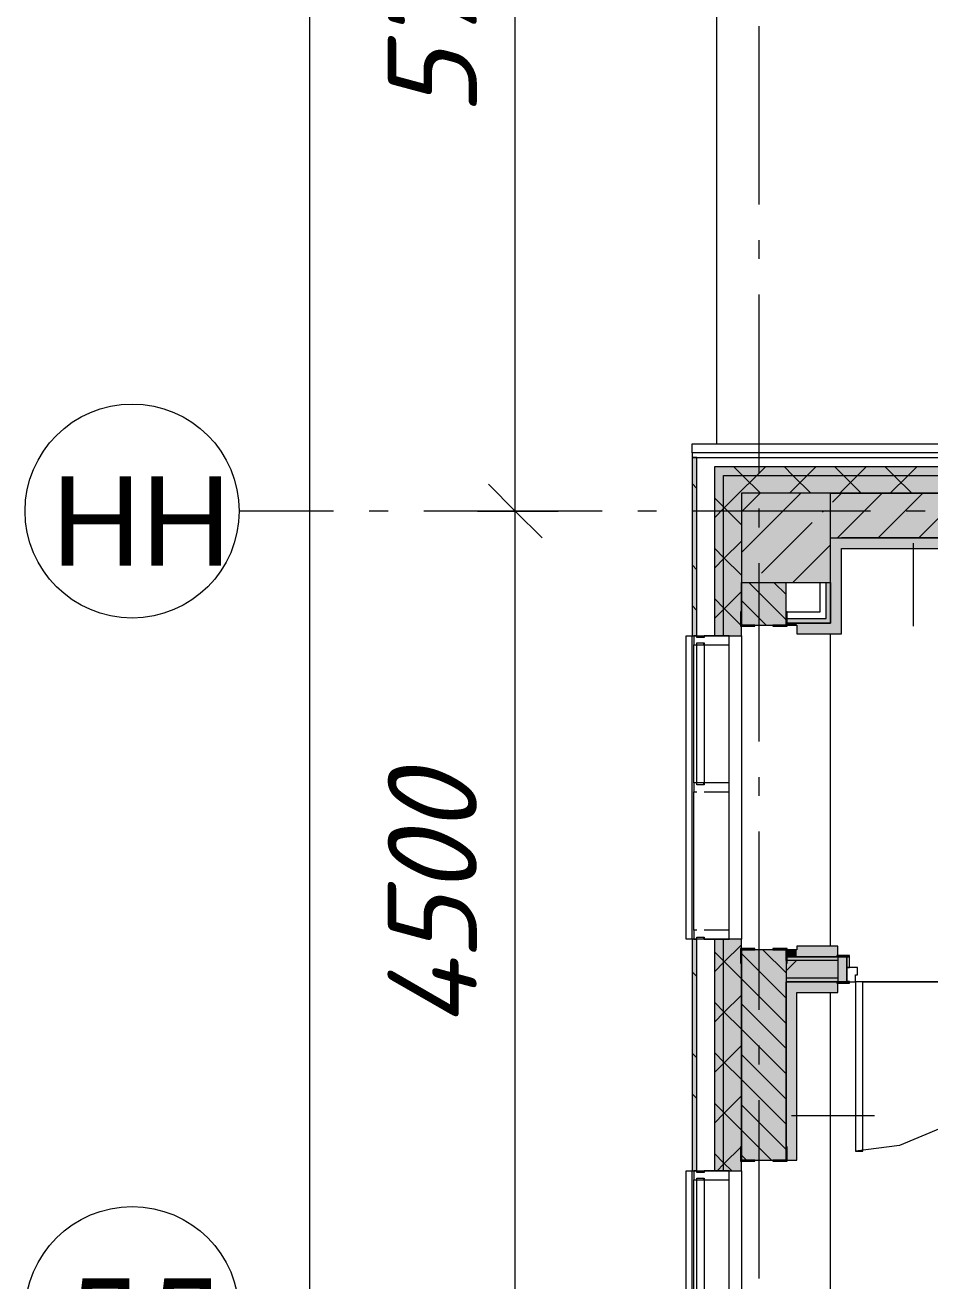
# Model space of a CAD drawing. Header units: millimetres. Extents: x -537608 to 253996, y -217170 to 186033.
# Drawn here: x -372244 to -367170, y -146817 to -139775 of the extents above; entities that cross this region are included whole.
import ezdxf

# ---------------------------------------------------------------- set-up
doc = ezdxf.new("R2010")
doc.units = ezdxf.units.MM
doc.layers.add('PDF _Геометрия', color=7, linetype='Continuous')
doc.layers.add('PDF _Текст', color=7, linetype='Continuous')
doc.layers.add('PDF _Сплошная заливка', color=7, linetype='Continuous', true_color=0xffffff)
doc.styles.add('PDF ArialMT', font='arial.ttf')
doc.styles.add('PDF ISOCPEUR Italic', font='isocpeui.ttf')

msp = doc.modelspace()

# ---------------------------------------------------------------- hatches: boundary and pattern name
at = {"layer": 'PDF _Сплошная заливка', "transparency": 33554559}
h = msp.add_hatch(color=256, dxfattribs=at)
h.paths.add_polyline_path([(-368476.2036, -155176.6348), (-368476.2036, -153899.6334), (-368503.2016, -153899.6334), (-368503.2016, -155176.6348), (-368496.3552, -155176.6348)], flags=0)
h.paths.add_polyline_path([(-368476.2036, -152199.6345), (-368476.2036, -150899.633), (-368503.2016, -150899.633), (-368503.2016, -152199.6345), (-368496.3552, -152199.6345)], flags=0)
h.paths.add_polyline_path([(-368503.2016, -149199.632), (-368476.2036, -149199.632), (-368476.2036, -147899.6328), (-368503.2016, -147899.6328), (-368503.2016, -148275.1597)], flags=0)
h.paths.add_polyline_path([(-368476.2036, -146199.6316), (-368476.2036, -144899.6302), (-368503.2016, -144899.6302), (-368503.2016, -146199.6316), (-368496.3552, -146199.6316)], flags=0)
h.paths.add_polyline_path([(-368503.2016, -143199.6313), (-368476.2036, -143199.6313), (-368476.2036, -142199.9778), (-368503.2016, -142199.9778), (-368503.2016, -142569.2354)], flags=0)
for points in [[(-366136.2, -142299.9782), (-366136.2, -142249.978), (-368376.2031, -142249.978), (-368376.2031, -142299.9782), (-366263.2072, -142299.9782)], [(-366136.2, -142399.9787), (-366086.1998, -142399.9787), (-366086.1998, -142299.9782), (-368326.2029, -142299.9782), (-368326.2029, -142399.9787), (-366236.2005, -142399.9787)], [(-368226.2024, -142899.9788), (-367726.2002, -142899.9788), (-367726.2002, -142399.9787), (-368226.2024, -142399.9787), (-368226.2024, -142569.2354)]]:
    msp.add_hatch(color=256, dxfattribs=at).paths.add_polyline_path(points)
h = msp.add_hatch(color=256, dxfattribs=at)
h.paths.add_polyline_path([(-368376.2031, -155049.6342), (-368326.2029, -155049.6342), (-368326.2029, -153899.6334), (-368376.2031, -153899.6334), (-368376.2031, -154694.3235)], flags=0)
h.paths.add_polyline_path([(-368376.2031, -152199.6345), (-368326.2029, -152199.6345), (-368326.2029, -150899.633), (-368376.2031, -150899.633), (-368376.2031, -151841.3613)], flags=0)
h.paths.add_polyline_path([(-368326.2029, -149199.632), (-368326.2029, -147899.6328), (-368376.2031, -147899.6328), (-368376.2031, -149199.632)], flags=0)
h.paths.add_polyline_path([(-368376.2031, -146199.6316), (-368326.2029, -146199.6316), (-368326.2029, -144899.6302), (-368376.2031, -144899.6302), (-368376.2031, -146135.4392)], flags=0)
h.paths.add_polyline_path([(-368376.2031, -143199.6313), (-368326.2029, -143199.6313), (-368326.2029, -142299.9782), (-368376.2031, -142299.9782), (-368376.2031, -142569.2354)], flags=0)
h = msp.add_hatch(color=256, dxfattribs=at)
h.paths.add_polyline_path([(-368226.2024, -154999.634), (-368226.2024, -153899.6334), (-368326.2029, -153899.6334), (-368326.2029, -154999.634)], flags=0)
h.paths.add_polyline_path([(-368326.2029, -152199.6345), (-368226.2024, -152199.6345), (-368226.2024, -150899.633), (-368326.2029, -150899.633), (-368326.2029, -151841.3613)], flags=0)
h.paths.add_polyline_path([(-368326.2029, -149199.632), (-368226.2024, -149199.632), (-368226.2024, -147899.6328), (-368326.2029, -147899.6328), (-368326.2029, -148988.4013)], flags=0)
h.paths.add_polyline_path([(-368326.2029, -146199.6316), (-368226.2024, -146199.6316), (-368226.2024, -144899.6302), (-368326.2029, -144899.6302), (-368326.2029, -146135.4392)], flags=0)
h.paths.add_polyline_path([(-368226.2024, -143199.6313), (-368226.2024, -142399.9787), (-368326.2029, -142399.9787), (-368326.2029, -143199.6313)], flags=0)
h = msp.add_hatch(color=256, dxfattribs=at)
h.paths.add_polyline_path([(-360906.9313, -142649.9776), (-360726.2037, -142649.9776), (-360726.2037, -142399.9787), (-361436.2051, -142399.9787), (-361436.2051, -142649.9776), (-361431.2017, -142649.9776)], flags=0)
h.paths.add_polyline_path([(-363436.7393, -142649.9776), (-362686.202, -142649.9776), (-362686.202, -142399.9787), (-367726.2002, -142399.9787), (-367726.2002, -142649.9776), (-364280.0086, -142649.9776)], flags=0)
at = {"layer": 'PDF _Сплошная заливка', "true_color": 0xff7d7d, "transparency": 33554559}
for points in [[(-367726.2002, -143127.63), (-367666.2017, -143127.63), (-367666.2017, -142649.9776), (-367726.2002, -142649.9776), (-367726.2002, -142925.8551)], [(-365335.6368, -142709.9784), (-365275.6382, -142709.9784), (-365275.6382, -142649.9776), (-367666.2017, -142649.9776), (-367666.2017, -142709.9784), (-366809.8165, -142709.9784)], [(-367916.2027, -143187.6307), (-367666.2017, -143187.6307), (-367666.2017, -143127.63), (-367916.2027, -143127.63), (-367916.2027, -143139.6306)]]:
    msp.add_hatch(color=11, dxfattribs=at).paths.add_polyline_path(points)
at = {"layer": 'PDF _Сплошная заливка', "transparency": 33554559}
h = msp.add_hatch(color=256, dxfattribs=at)
h.paths.add_polyline_path([(-368226.2024, -154399.6335), (-367976.2013, -154399.6335), (-367976.2013, -154239.6345), (-368226.2024, -154239.6345)], flags=0)
h.paths.add_polyline_path([(-367976.2013, -154204.6339), (-367976.2013, -153959.6341), (-368226.2024, -153959.6341), (-368226.2024, -154204.6339), (-368074.7206, -154204.6339)], flags=0)
h.paths.add_polyline_path([(-368226.2024, -152139.6338), (-367976.2013, -152139.6338), (-367976.2013, -151399.9798), (-368226.2024, -151399.9798), (-368226.2024, -151841.3613)], flags=0)
h.paths.add_polyline_path([(-367976.2013, -149139.6335), (-367976.2013, -148549.98), (-368226.2024, -148549.98), (-368226.2024, -149139.6335), (-368074.7206, -149139.6335)], flags=0)
h.paths.add_polyline_path([(-367976.2013, -148049.98), (-367976.2013, -147959.6334), (-368226.2024, -147959.6334), (-368226.2024, -148049.98), (-368074.7206, -148049.98)], flags=0)
h.paths.add_polyline_path([(-368226.2024, -146139.631), (-367976.2013, -146135.4392), (-367976.2013, -144959.6309), (-368226.2024, -144959.6309), (-368226.2024, -146135.4392)], flags=0)
h.paths.add_polyline_path([(-367976.2013, -143139.6306), (-367976.2013, -142899.9788), (-368226.2024, -142899.9788), (-368226.2024, -143139.6306), (-368074.7206, -143139.6306)], flags=0)
at = {"layer": 'PDF _Сплошная заливка', "true_color": 0x77b143, "transparency": 33554559}
for points in [[(-367751.2003, -143127.63), (-367726.2002, -143127.63), (-367726.2002, -142899.9788), (-367751.2003, -142899.9788), (-367751.2003, -143102.6299)], [(-367786.2074, -143127.63), (-367751.2003, -143127.63), (-367751.2003, -143102.6299), (-367976.2013, -143102.6299), (-367976.2013, -143127.63), (-367916.2027, -143127.63)]]:
    msp.add_hatch(color=75, dxfattribs=at).paths.add_polyline_path(points)
at = {"layer": 'PDF _Сплошная заливка', "true_color": 0xff7d7d, "transparency": 33554559}
h = msp.add_hatch(color=11, dxfattribs=at)
h.paths.add_polyline_path([(-365966.5472, -144999.6307), (-365335.6368, -144999.6307), (-365335.6368, -144939.6321), (-366536.2018, -144939.6321), (-366536.2018, -144991.6303), (-366531.207, -144991.6303), (-366531.207, -144999.6307)], flags=0)
h.paths.add_polyline_path([(-367691.2018, -144999.6307), (-367691.2018, -144991.6303), (-367686.2069, -144991.6303), (-367686.2069, -144939.6321), (-367916.2027, -144939.6321), (-367916.2027, -144999.6307)], flags=0)
at = {"layer": 'PDF _Сплошная заливка', "transparency": 33554559}
h = msp.add_hatch(color=256, dxfattribs=at)
h.paths.add_polyline_path([(-366536.2018, -145019.6316), (-365275.6382, -145019.6316), (-365275.6382, -144999.6307), (-366536.2018, -144999.6307)], flags=0)
h.paths.add_polyline_path([(-367691.2018, -145019.6316), (-367686.2069, -145019.6316), (-367686.2069, -144999.6307), (-367976.2013, -144999.6307), (-367976.2013, -145019.6316)], flags=0)
h = msp.add_hatch(color=256, dxfattribs=at)
h.paths.add_polyline_path([(-365275.6382, -145119.632), (-365255.6416, -145119.632), (-365255.6416, -145019.6316), (-366536.2018, -145019.6316), (-366536.2018, -145119.632), (-365966.5472, -145119.632)], flags=0)
h.paths.add_polyline_path([(-367686.2069, -145119.632), (-367686.2069, -145019.6316), (-367976.2013, -145019.6316), (-367976.2013, -145119.632)], flags=0)
at = {"layer": 'PDF _Сплошная заливка', "true_color": 0xf4f4f4, "transparency": 33554559}
msp.add_hatch(color=7, dxfattribs=at).paths.add_polyline_path([(-367686.2069, -145139.6308), (-367636.2067, -145139.6308), (-367636.2067, -144999.6307), (-367686.2069, -144999.6307), (-367686.2069, -145065.5778)])
at = {"layer": 'PDF _Сплошная заливка', "transparency": 33554559}
h = msp.add_hatch(color=256, dxfattribs=at)
h.paths.add_polyline_path([(-365255.6416, -145139.6308), (-365155.6411, -145139.6308), (-365155.6411, -145119.632), (-366536.2018, -145119.632), (-366536.2018, -145139.6308), (-365275.6382, -145139.6308)], flags=0)
h.paths.add_polyline_path([(-367686.2069, -145139.6308), (-367686.2069, -145119.632), (-367976.2013, -145119.632), (-367976.2013, -145139.6308), (-367691.2018, -145139.6308)], flags=0)
at = {"layer": 'PDF _Сплошная заливка', "true_color": 0xff7d7d, "transparency": 33554559}
h = msp.add_hatch(color=11, dxfattribs=at)
h.paths.add_polyline_path([(-360476.2026, -145199.6315), (-360476.2026, -145139.6308), (-366531.207, -145139.6308), (-366531.207, -145147.6312), (-366536.2018, -145147.6312), (-366536.2018, -145199.6315), (-360485.2967, -145199.6315)], flags=0)
h.paths.add_polyline_path([(-367691.2018, -145199.6315), (-367686.2069, -145199.6315), (-367686.2069, -145147.6312), (-367691.2018, -145147.6312), (-367691.2018, -145139.6308), (-367976.2013, -145139.6308), (-367976.2013, -145199.6315), (-367916.2027, -145199.6315)], flags=0)
h = msp.add_hatch(color=11, dxfattribs=at)
h.paths.add_polyline_path([(-367916.2027, -147989.9793), (-367916.2027, -147959.6334), (-367976.2013, -147959.6334), (-367976.2013, -147989.9793)], flags=0)
h.paths.add_polyline_path([(-367976.2013, -146139.631), (-367916.2027, -146135.4392), (-367916.2027, -145199.6315), (-367976.2013, -145199.6315), (-367976.2013, -146135.4392)], flags=0)

# ---------------------------------------------------------------- linework, layer by layer
at = {"layer": 'PDF _Геометрия', "lineweight": 9}
for p, q in [((-370647.0623, -212139.656), (-370647.0623, -124259.6211)), ((-369494.8612, -142499.6303), (-369494.8612, -136799.6288)), ((-368503.2016, -142172.9776), (-368503.2016, -142122.9774)), ((-368503.2016, -142122.9774), (-366011.1995, -142122.9774)), ((-366263.2072, -142172.9776), (-368503.2016, -142172.9776)), ((-368503.2016, -142172.9776), (-368503.2016, -142199.9778)), ((-368476.2036, -142199.9778), (-368503.2016, -142199.9778)), ((-368503.2016, -142199.9778), (-368476.2036, -142199.9778)), ((-368503.2016, -142199.9778), (-368503.2016, -142249.978)), ((-368476.2036, -142249.978), (-368476.2036, -142199.9778)), ((-368476.2036, -142199.9778), (-366263.2072, -142199.9778)), ((-368503.2016, -142249.978), (-368503.2016, -142299.9782)), ((-368503.2016, -142299.9782), (-368503.2016, -142399.9787)), ((-368476.2036, -142399.9787), (-368476.2036, -142249.978)), ((-368376.2031, -142252.8371), (-368373.344, -142249.978)), ((-368376.2031, -142299.9782), (-368376.2031, -142249.978)), ((-368376.2031, -142249.978), (-366263.2072, -142249.978)), ((-368376.2031, -142399.9787), (-368376.2031, -142299.9782)), ((-368326.2029, -142399.9787), (-368326.2029, -142299.9782)), ((-368326.2029, -142299.9782), (-366263.2072, -142299.9782)), ((-368220.2345, -142299.9782), (-368270.2347, -142249.978)), ((-368240.5066, -142399.9787), (-368140.5062, -142299.9782)), ((-368120.234, -142399.9787), (-368220.2345, -142299.9782)), ((-368140.5062, -142299.9782), (-368090.506, -142249.978)), ((-367937.3878, -142299.9782), (-367987.3881, -142249.978)), ((-367957.6601, -142399.9787), (-367857.6596, -142299.9782)), ((-367837.3874, -142399.9787), (-367937.3878, -142299.9782)), ((-367857.6596, -142299.9782), (-367807.6594, -142249.978)), ((-367654.5499, -142299.9782), (-367704.5501, -142249.978)), ((-367674.8135, -142399.9787), (-367574.813, -142299.9782)), ((-367554.5495, -142399.9787), (-367654.5499, -142299.9782)), ((-367574.813, -142299.9782), (-367524.8128, -142249.978)), ((-367371.7033, -142299.9782), (-367421.7035, -142249.978)), ((-367391.9755, -142399.9787), (-367291.9751, -142299.9782)), ((-367271.7028, -142399.9787), (-367371.7033, -142299.9782)), ((-367291.9751, -142299.9782), (-367241.9748, -142249.978)), ((-368503.2016, -142399.9787), (-368503.2016, -143199.6313)), ((-368476.2036, -143199.6313), (-368476.2036, -142399.9787)), ((-368376.2031, -143199.6313), (-368376.2031, -142399.9787)), ((-368326.2029, -142476.8478), (-368376.2031, -142426.8476)), ((-368326.2029, -142485.6792), (-368240.5066, -142399.9787)), ((-368326.2029, -143199.6313), (-368326.2029, -142399.9787)), ((-368226.2024, -142732.5305), (-367893.6484, -142399.9787)), ((-368226.2024, -142504.4315), (-368121.7497, -142399.9787)), ((-367726.2002, -142399.9787), (-368226.2024, -142399.9787)), ((-368226.2024, -142399.9787), (-368226.2024, -142899.9788)), ((-365986.1994, -142399.9787), (-367726.2002, -142399.9787)), ((-367726.2002, -142399.9787), (-366263.2072, -142399.9787)), ((-367726.2002, -142899.9788), (-367726.2002, -142399.9787)), ((-367715.0393, -142449.4643), (-367665.5558, -142399.9787)), ((-367687.4557, -142649.9776), (-367437.4546, -142399.9787)), ((-367459.3544, -142649.9776), (-367209.3533, -142399.9787)), ((-367231.2617, -142649.9776), (-366981.2606, -142399.9787)), ((-369706.9874, -142499.6303), (-369494.8612, -142499.6303)), ((-369494.8612, -146999.633), (-369494.8612, -142499.6303)), ((-369494.8612, -142499.6303), (-369254.8584, -142499.6303)), ((-368376.2031, -142535.6795), (-368326.2029, -142485.6792)), ((-368226.2024, -142576.8482), (-368326.2029, -142476.8478)), ((-367772.0668, -142506.4896), (-367767.3217, -142501.7489)), ((-368114.2143, -142848.6372), (-367829.0942, -142563.5149)), ((-367726.2002, -142649.9776), (-367666.2017, -142649.9776)), ((-367666.2017, -142649.9776), (-365275.6382, -142649.9776)), ((-365275.6382, -142649.9776), (-367666.2017, -142649.9776)), ((-368326.2029, -142759.6922), (-368376.2031, -142709.692)), ((-368326.2029, -142768.5215), (-368226.2024, -142668.5232)), ((-367937.4567, -142899.9788), (-367726.2002, -142688.7265)), ((-367666.2017, -143127.63), (-367666.2017, -142709.9784)), ((-367666.2017, -142709.9784), (-365335.6368, -142709.9784)), ((-367263.5819, -142679.9769), (-367263.5819, -143146.1282)), ((-368376.2031, -142818.5217), (-368326.2029, -142768.5215)), ((-368226.2024, -142859.6905), (-368326.2029, -142759.6922)), ((-368226.2024, -142899.9788), (-367726.2002, -142899.9788)), ((-368226.2024, -143199.6313), (-368226.2024, -142899.9788)), ((-368226.2024, -142899.9788), (-368226.2024, -143139.6306)), ((-367976.2013, -143109.6916), (-368185.9163, -142899.9788)), ((-367976.2013, -142968.2705), (-368044.4931, -142899.9788)), ((-367976.2013, -143127.63), (-367976.2013, -142899.9788)), ((-367786.2074, -142899.9788), (-367786.2074, -143067.6315)), ((-367751.2003, -143102.6299), (-367751.2003, -142899.9788)), ((-367726.2002, -143127.63), (-367726.2002, -142899.9788)), ((-367726.2002, -142899.9788), (-367726.2002, -143127.63)), ((-368326.2029, -143042.5345), (-368376.2031, -142992.5343)), ((-368326.2029, -143051.3659), (-368226.2024, -142951.3655)), ((-368087.6899, -143139.6306), (-368226.2024, -143001.1116)), ((-368376.2031, -143101.3661), (-368326.2029, -143051.3659)), ((-368226.2024, -143142.5349), (-368326.2029, -143042.5345)), ((-367786.2074, -143067.6315), (-367976.2013, -143067.6315)), ((-367976.2013, -143067.6315), (-367976.2013, -143102.6299)), ((-368226.2024, -143139.6306), (-367976.2013, -143139.6306)), ((-367976.2013, -143102.6299), (-367976.2013, -143127.63)), ((-367976.2013, -143102.6299), (-367786.2074, -143102.6299)), ((-367976.2013, -143139.6306), (-367976.2013, -143127.63)), ((-367976.2013, -143127.63), (-367916.2027, -143127.63)), ((-367916.2027, -143127.63), (-367976.2013, -143127.63)), ((-367976.2013, -143127.63), (-367976.2013, -143139.6306)), ((-367976.2013, -143139.6306), (-367916.2027, -143139.6306)), ((-367726.2002, -143127.63), (-367916.2027, -143127.63)), ((-367916.2027, -143127.63), (-367786.2074, -143127.63)), ((-367916.2027, -143139.6306), (-367916.2027, -143187.6307)), ((-367786.2074, -143102.6299), (-367751.2003, -143102.6299)), ((-367786.2074, -143127.63), (-367751.2003, -143127.63)), ((-367751.2003, -143127.63), (-367726.2002, -143127.63)), ((-367666.2017, -143187.6307), (-367666.2017, -143127.63)), ((-368503.2016, -143199.6313), (-368476.2036, -143199.6313)), ((-368503.2016, -144899.6302), (-368503.2016, -143199.6313)), ((-368476.2036, -143199.6313), (-368493.2032, -143199.6313)), ((-368493.2032, -143199.6313), (-368493.2032, -143249.6315)), ((-368476.2036, -143199.6313), (-368376.2031, -143199.6313)), ((-368476.2036, -143209.6296), (-368476.2036, -143199.6313)), ((-368436.2016, -143209.6296), (-368476.2036, -143209.6296)), ((-368296.2079, -143199.6313), (-368436.2016, -143199.6313)), ((-368436.2016, -143199.6313), (-368436.2016, -143209.6296)), ((-368376.2031, -143199.6313), (-368326.2029, -143199.6313)), ((-368326.2029, -143199.6313), (-368226.2024, -143199.6313)), ((-368296.2079, -143249.6315), (-368296.2079, -143199.6313)), ((-367916.2027, -143187.6307), (-367666.2017, -143187.6307)), ((-368493.2032, -144024.6306), (-368493.2032, -143249.6315)), ((-368493.2032, -143249.6315), (-368476.2036, -143249.6315)), ((-368476.2036, -143239.631), (-368436.2016, -143239.631)), ((-368476.2036, -143249.6315), (-368476.2036, -143239.631)), ((-368476.2036, -143249.6315), (-368436.2016, -143249.6315)), ((-368476.2036, -144024.6306), (-368476.2036, -143249.6315)), ((-368436.2016, -143239.631), (-368436.2016, -143249.6315)), ((-368436.2016, -143249.6315), (-368436.2016, -144024.6306)), ((-368436.2016, -143249.6315), (-368296.2079, -143249.6315)), ((-368296.2079, -144024.6306), (-368296.2079, -143249.6315)), ((-368476.2036, -144024.6306), (-368493.2032, -144024.6306)), ((-368493.2032, -144024.6306), (-368493.2032, -144074.6309)), ((-368436.2016, -144024.6306), (-368476.2036, -144024.6306)), ((-368476.2036, -144034.6311), (-368476.2036, -144024.6306)), ((-368436.2016, -144034.6311), (-368476.2036, -144034.6311)), ((-368296.2079, -144024.6306), (-368436.2016, -144024.6306)), ((-368436.2016, -144024.6306), (-368436.2016, -144034.6311)), ((-368296.2079, -144074.6309), (-368296.2079, -144024.6306)), ((-368493.2032, -144849.6321), (-368493.2032, -144074.6309)), ((-368493.2032, -144074.6309), (-368476.2036, -144074.6309)), ((-368436.2016, -144074.6309), (-368296.2079, -144074.6309)), ((-368296.2079, -144849.6321), (-368296.2079, -144074.6309)), ((-368503.2016, -144899.6302), (-368503.2016, -146199.6316)), ((-368476.2036, -144899.6302), (-368503.2016, -144899.6302)), ((-368476.2036, -144849.6321), (-368493.2032, -144849.6321)), ((-368493.2032, -144849.6321), (-368493.2032, -144899.6302)), ((-368493.2032, -144899.6302), (-368476.2036, -144899.6302)), ((-368476.2036, -144899.6302), (-368476.2036, -144889.6319)), ((-368476.2036, -144889.6319), (-368436.2016, -144889.6319)), ((-368376.2031, -144899.6302), (-368476.2036, -144899.6302)), ((-368476.2036, -146199.6316), (-368476.2036, -144899.6302)), ((-368296.2079, -144849.6321), (-368436.2016, -144849.6321)), ((-368436.2016, -144889.6319), (-368436.2016, -144899.6302)), ((-368436.2016, -144899.6302), (-368296.2079, -144899.6302)), ((-368326.2029, -144899.6302), (-368376.2031, -144899.6302)), ((-368376.2031, -146199.6316), (-368376.2031, -144899.6302)), ((-368226.2024, -144899.6302), (-368326.2029, -144899.6302)), ((-368326.2029, -146199.6316), (-368326.2029, -144899.6302)), ((-368296.2079, -144899.6302), (-368296.2079, -144849.6321)), ((-368226.2024, -146199.6316), (-368226.2024, -144899.6302)), ((-368326.2029, -145022.4348), (-368376.2031, -144972.4345)), ((-368326.2029, -145031.264), (-368226.2024, -144931.2657)), ((-367976.2013, -144959.6309), (-368226.2024, -144959.6309)), ((-368226.2024, -144959.6309), (-368226.2024, -146139.631)), ((-367976.2013, -145231.013), (-368226.2024, -144981.0119)), ((-367976.2013, -145089.5919), (-368106.1623, -144959.6309)), ((-367976.2013, -144999.6307), (-367976.2013, -144959.6309)), ((-367916.2027, -144959.6309), (-367976.2013, -144959.6309)), ((-367976.2013, -144959.6309), (-367976.2013, -144999.6307)), ((-367686.2069, -144939.6321), (-367916.2027, -144939.6321)), ((-367916.2027, -144939.6321), (-367916.2027, -144959.6309)), ((-367686.2069, -144991.6303), (-367686.2069, -144939.6321)), ((-368376.2031, -145081.2643), (-368326.2029, -145031.264)), ((-368226.2024, -145122.4331), (-368326.2029, -145022.4348)), ((-367976.2013, -145019.6316), (-367976.2013, -144999.6307)), ((-367976.2013, -144999.6307), (-367916.2027, -144999.6307)), ((-367916.2027, -144999.6307), (-367976.2013, -144999.6307)), ((-367976.2013, -145077.2447), (-367918.5883, -145019.6316)), ((-367686.2069, -145019.6316), (-367976.2013, -145019.6316)), ((-367976.2013, -145019.6316), (-367976.2013, -145119.632)), ((-367916.2027, -144999.6307), (-367691.2018, -144999.6307)), ((-367691.2018, -144999.6307), (-367916.2027, -144999.6307)), ((-367621.2049, -144991.6303), (-367691.2018, -144991.6303)), ((-367691.2018, -144991.6303), (-367691.2018, -144999.6307)), ((-367691.2018, -144999.6307), (-367621.2049, -144999.6307)), ((-367636.2067, -144999.6307), (-367686.2069, -144999.6307)), ((-367686.2069, -144999.6307), (-367686.2069, -145139.6308)), ((-367636.2067, -145139.6308), (-367636.2067, -144999.6307)), ((-367621.2049, -144999.6307), (-367636.2067, -144999.6307)), ((-367636.2067, -144999.6307), (-367636.2067, -145059.6314)), ((-367621.2049, -144999.6307), (-367621.2049, -144991.6303)), ((-367621.2049, -145059.6314), (-367621.2049, -144999.6307)), ((-367976.2013, -145372.4342), (-368226.2024, -145122.4331)), ((-367686.2069, -145119.632), (-367976.2013, -145119.632)), ((-367976.2013, -145119.632), (-367976.2013, -145139.6308)), ((-367576.2081, -145059.6314), (-367636.2067, -145059.6314)), ((-367636.2067, -145059.6314), (-367636.2067, -145139.6308)), ((-367636.2067, -145059.6314), (-367621.2049, -145059.6314)), ((-367586.2065, -145139.6308), (-367586.2065, -145099.6311)), ((-367586.2065, -145099.6311), (-367576.2081, -145099.6311)), ((-367576.2081, -145099.6311), (-367576.2081, -145059.6314)), ((-367976.2013, -145199.6315), (-367976.2013, -145139.6308)), ((-367976.2013, -145139.6308), (-367691.2018, -145139.6308)), ((-367691.2018, -145139.6308), (-367976.2013, -145139.6308)), ((-367976.2013, -145139.6308), (-367976.2013, -145199.6315)), ((-367621.2049, -145139.6308), (-367691.2018, -145139.6308)), ((-367691.2018, -145139.6308), (-367691.2018, -145147.6312)), ((-367691.2018, -145147.6312), (-367621.2049, -145147.6312)), ((-367686.2069, -145139.6308), (-367636.2067, -145139.6308)), ((-367686.2069, -145199.6315), (-367686.2069, -145147.6312)), ((-367621.2049, -145138.6319), (-367636.2067, -145138.6319)), ((-367636.2067, -145138.6319), (-367636.2067, -145139.6308)), ((-367636.2067, -145139.6308), (-367586.2065, -145139.6308)), ((-367636.2067, -145139.6308), (-367621.2049, -145139.6308)), ((-367621.2049, -145139.6308), (-367621.2049, -145138.6319)), ((-367621.2049, -145147.6312), (-367621.2049, -145139.6308)), ((-367546.2045, -145139.6308), (-367586.2065, -145139.6308)), ((-367586.2065, -145139.6308), (-367586.2065, -146089.6307)), ((-367546.2045, -146089.6307), (-367546.2045, -145139.6308)), ((-368326.2029, -145305.277), (-368376.2031, -145255.2768)), ((-368326.2029, -145314.1084), (-368226.2024, -145214.108)), ((-367976.2013, -145513.8553), (-368226.2024, -145263.8542)), ((-367976.2013, -146139.631), (-367976.2013, -145199.6315)), ((-367976.2013, -145199.6315), (-367976.2013, -146139.631)), ((-367916.2027, -146139.631), (-367916.2027, -145199.6315)), ((-367916.2027, -145199.6315), (-367686.2069, -145199.6315)), ((-368376.2031, -145364.1086), (-368326.2029, -145314.1084)), ((-368226.2024, -145405.2774), (-368326.2029, -145305.277)), ((-367976.2013, -145655.2764), (-368226.2024, -145405.2774)), ((-368326.2029, -145588.1193), (-368376.2031, -145538.1191)), ((-368326.2029, -145596.9507), (-368226.2024, -145496.9503)), ((-367976.2013, -145796.6975), (-368226.2024, -145546.6986)), ((-368376.2031, -145646.951), (-368326.2029, -145596.9507)), ((-368226.2024, -145688.1198), (-368326.2029, -145588.1193)), ((-367976.2013, -145938.1187), (-368226.2024, -145688.1198)), ((-368326.2029, -145870.9616), (-368376.2031, -145820.9613)), ((-368326.2029, -145879.793), (-368226.2024, -145779.7925)), ((-368376.2031, -145929.7932), (-368326.2029, -145879.793)), ((-368226.2024, -145970.962), (-368326.2029, -145870.9616)), ((-367976.2013, -146079.5399), (-368226.2024, -145829.5409)), ((-367946.2063, -145888.7966), (-367480.0572, -145888.7966)), ((-367111.2044, -145962.3566), (-367340.3218, -146057.2611)), ((-368057.5313, -146139.631), (-368226.2024, -145970.962)), ((-368326.2029, -146153.806), (-368376.2031, -146103.8058)), ((-368326.2029, -146162.6353), (-368226.2024, -146062.637)), ((-367340.3218, -146057.2611), (-367586.2065, -146089.6307)), ((-367586.2065, -146089.6307), (-367546.2045, -146089.6307)), ((-368363.1992, -146199.6316), (-368326.2029, -146162.6353)), ((-368280.3794, -146199.6316), (-368326.2029, -146153.806)), ((-368198.9546, -146139.631), (-368226.2024, -146112.3831)), ((-368226.2024, -146139.631), (-367976.2013, -146139.631)), ((-367976.2013, -146139.631), (-367916.2027, -146139.631)), ((-368503.2016, -146199.6316), (-368476.2036, -146199.6316)), ((-368503.2016, -147899.6328), (-368503.2016, -146199.6316)), ((-368476.2036, -146199.6316), (-368493.2032, -146199.6316)), ((-368493.2032, -146199.6316), (-368493.2032, -146249.6319)), ((-368493.2032, -146249.6319), (-368476.2036, -146249.6319)), ((-368493.2032, -147849.6325), (-368493.2032, -146249.6319)), ((-368476.2036, -146199.6316), (-368376.2031, -146199.6316)), ((-368476.2036, -146209.6321), (-368476.2036, -146199.6316)), ((-368436.2016, -146209.6321), (-368476.2036, -146209.6321)), ((-368476.2036, -146239.6314), (-368436.2016, -146239.6314)), ((-368476.2036, -146249.6319), (-368476.2036, -146239.6314)), ((-368476.2036, -146249.6319), (-368436.2016, -146249.6319)), ((-368476.2036, -147849.6325), (-368476.2036, -146249.6319)), ((-368296.2079, -146199.6316), (-368436.2016, -146199.6316)), ((-368436.2016, -146199.6316), (-368436.2016, -146209.6321)), ((-368436.2016, -146239.6314), (-368436.2016, -146249.6319)), ((-368436.2016, -146249.6319), (-368296.2079, -146249.6319)), ((-368436.2016, -146249.6319), (-368436.2016, -147849.6325)), ((-368376.2031, -146199.6316), (-368326.2029, -146199.6316)), ((-368326.2029, -146199.6316), (-368226.2024, -146199.6316)), ((-368296.2079, -146249.6319), (-368296.2079, -146199.6316)), ((-368296.2079, -147849.6325), (-368296.2079, -146249.6319))]:
    msp.add_line(p, q, dxfattribs=at)
at = {"layer": 'PDF _Геометрия', "color": 9, "lineweight": 9, "true_color": 0xc0c0c0}
for p, q in [((-368366.2047, -137326.6291), (-368366.2047, -142122.9774)), ((-368226.2024, -143199.6313), (-368226.2024, -144899.6302)), ((-367726.2002, -144939.6321), (-367726.2002, -143187.6307)), ((-366636.2023, -145139.6308), (-367546.2045, -145139.6308)), ((-367546.2045, -145139.6308), (-366636.2023, -145139.6308)), ((-367726.2002, -147989.9793), (-367726.2002, -145199.6315)), ((-368226.2024, -146199.6316), (-368226.2024, -147899.6328))]:
    msp.add_line(p, q, dxfattribs=at)
at = {"layer": 'PDF _Геометрия', "color": 253, "lineweight": 9, "true_color": 0xaaaaaa}
for p, q in [((-368126.202, -140780.0525), (-368126.202, -139780.0524)), ((-368126.202, -141085.8861), (-368126.202, -140980.0534)), ((-368126.202, -142285.8872), (-368126.202, -141285.887)), ((-370513.803, -142499.6303), (-371043.5246, -142499.6303)), ((-370207.9714, -142499.6303), (-370313.8021, -142499.6303)), ((-369007.9661, -142499.6303), (-370007.9706, -142499.6303)), ((-368702.1346, -142499.6303), (-368807.9652, -142499.6303)), ((-367502.1379, -142499.6303), (-368502.1337, -142499.6303)), ((-368126.202, -142591.7208), (-368126.202, -142485.8859)), ((-367196.2978, -142499.6303), (-367302.137, -142499.6303)), ((-368126.202, -143791.7197), (-368126.202, -142791.7196)), ((-368536.202, -144899.6302), (-368536.202, -143199.6313)), ((-368536.202, -143199.6313), (-368503.2016, -143199.6313)), ((-368438.2082, -143209.6296), (-368438.2082, -143199.6313)), ((-368438.2082, -143249.6315), (-368438.2082, -143239.631)), ((-368126.202, -144097.5534), (-368126.202, -143991.7206)), ((-368438.2082, -144034.6311), (-368438.2082, -144024.6306)), ((-368126.202, -145297.5543), (-368126.202, -144297.5543)), ((-368503.2016, -144899.6302), (-368536.202, -144899.6302)), ((-368438.2082, -144899.6302), (-368438.2082, -144889.6319)), ((-368126.202, -145603.3881), (-368126.202, -145497.5552)), ((-368126.202, -146803.3891), (-368126.202, -145803.3889)), ((-368536.202, -147899.6328), (-368536.202, -146199.6316)), ((-368536.202, -146199.6316), (-368503.2016, -146199.6316)), ((-368438.2082, -146209.6321), (-368438.2082, -146199.6316)), ((-368438.2082, -146249.6319), (-368438.2082, -146239.6314))]:
    msp.add_line(p, q, dxfattribs=at)
at = {"layer": 'PDF _Геометрия', "lineweight": 20}
for p, q in [((-369644.8618, -142349.6297), (-369494.8612, -142499.6303)), ((-369494.8612, -142499.6303), (-369344.8605, -142649.631))]:
    msp.add_line(p, q, dxfattribs=at)
at = {"layer": 'PDF _Геометрия', "color": 8, "lineweight": 9, "true_color": 0x787878}
for p, q in [((-368476.2036, -142372.5974), (-368503.2016, -142345.5972)), ((-368476.2036, -142828.7956), (-368503.2016, -142801.7954)), ((-368476.2036, -143056.8947), (-368503.2016, -143029.8945)), ((-368476.2036, -145109.7822), (-368503.2016, -145082.782)), ((-368476.2036, -145565.9783), (-368503.2016, -145538.9781)), ((-368476.2036, -145794.0774), (-368503.2016, -145767.0772))]:
    msp.add_line(p, q, dxfattribs=at)
at = {"layer": 'PDF _Геометрия', "color": 253, "lineweight": 20, "true_color": 0xaaaaaa}
for p, q in [((-368226.2024, -143064.6302), (-368232.2048, -143064.6302)), ((-368232.2048, -143064.6302), (-368232.2048, -143145.6309)), ((-368226.2024, -143139.6306), (-368226.2024, -143064.6302)), ((-367970.2075, -143064.6302), (-367976.2013, -143064.6302)), ((-367976.2013, -143064.6302), (-367976.2013, -143139.6306)), ((-367970.2075, -143145.6309), (-367970.2075, -143064.6302)), ((-368232.2048, -143145.6309), (-368151.2021, -143145.6309)), ((-368151.2021, -143139.6306), (-368226.2024, -143139.6306)), ((-368151.2021, -143145.6309), (-368151.2021, -143139.6306)), ((-368051.2017, -143139.6306), (-368051.2017, -143145.6309)), ((-367976.2013, -143139.6306), (-368051.2017, -143139.6306)), ((-368051.2017, -143145.6309), (-367970.2075, -143145.6309)), ((-368151.2021, -144953.6306), (-368232.2048, -144953.6306)), ((-368232.2048, -144953.6306), (-368232.2048, -145034.6313)), ((-368226.2024, -144959.6309), (-368151.2021, -144959.6309)), ((-368226.2024, -145034.6313), (-368226.2024, -144959.6309)), ((-368151.2021, -144959.6309), (-368151.2021, -144953.6306)), ((-368051.2017, -144953.6306), (-368051.2017, -144959.6309)), ((-367970.2075, -144953.6306), (-368051.2017, -144953.6306)), ((-368051.2017, -144959.6309), (-367976.2013, -144959.6309)), ((-367976.2013, -144959.6309), (-367976.2013, -145034.6313)), ((-367970.2075, -145034.6313), (-367970.2075, -144953.6306)), ((-368232.2048, -145034.6313), (-368226.2024, -145034.6313)), ((-367976.2013, -145034.6313), (-367970.2075, -145034.6313)), ((-368226.2024, -146064.6306), (-368232.2048, -146064.6306)), ((-368232.2048, -146064.6306), (-368232.2048, -146145.6312)), ((-368226.2024, -146139.631), (-368226.2024, -146064.6306)), ((-367970.2075, -146064.6306), (-367976.2013, -146064.6306)), ((-367976.2013, -146064.6306), (-367976.2013, -146139.631)), ((-367970.2075, -146145.6312), (-367970.2075, -146064.6306)), ((-368232.2048, -146145.6312), (-368151.2021, -146145.6312)), ((-368151.2021, -146139.631), (-368226.2024, -146139.631)), ((-368151.2021, -146145.6312), (-368151.2021, -146139.631)), ((-368051.2017, -146139.631), (-368051.2017, -146145.6312)), ((-367976.2013, -146139.631), (-368051.2017, -146139.631)), ((-368051.2017, -146145.6312), (-367970.2075, -146145.6312))]:
    msp.add_line(p, q, dxfattribs=at)
at = {"layer": 'PDF _Геометрия', "lineweight": 20}
for centre in [(-371643.5266, -142499.6292), (-371643.5266, -146999.6319)]:
    msp.add_circle(centre, 599.9994, dxfattribs=at)
at = {"layer": 'PDF _Сплошная заливка', "color": 11, "lineweight": 35, "true_color": 0xff7d7d, "transparency": 33554559}
for points in [[(-367916.2027, -143139.6306), (-367916.2027, -143127.63), (-367976.2013, -143139.6306), (-367976.2013, -143127.63)], [(-367976.2013, -144999.6307), (-367916.2027, -144999.6307), (-367976.2013, -144959.6309), (-367916.2027, -144959.6309)]]:
    msp.add_solid(points, dxfattribs=at)

# ---------------------------------------------------------------- texts
at = {"layer": 'PDF _Текст', "char_height": 500, "attachment_point": 4, "rotation": 90, "style": 'PDF ISOCPEUR Italic'}
for s, insert in [('5700', (-369960.373, -140281.7167)), ('4500', (-369960.373, -145400.8639))]:
    msp.add_mtext(s, dxfattribs=dict(at, insert=insert))
at = {"layer": 'PDF _Текст', "char_height": 500, "attachment_point": 4, "style": 'PDF ArialMT'}
for s, insert in [('НН', (-372096.4658, -142555.9527)), ('ЛЛ', (-372061.3727, -147055.9543))]:
    msp.add_mtext(s, dxfattribs=dict(at, insert=insert))

doc.saveas('drawing.dxf')
